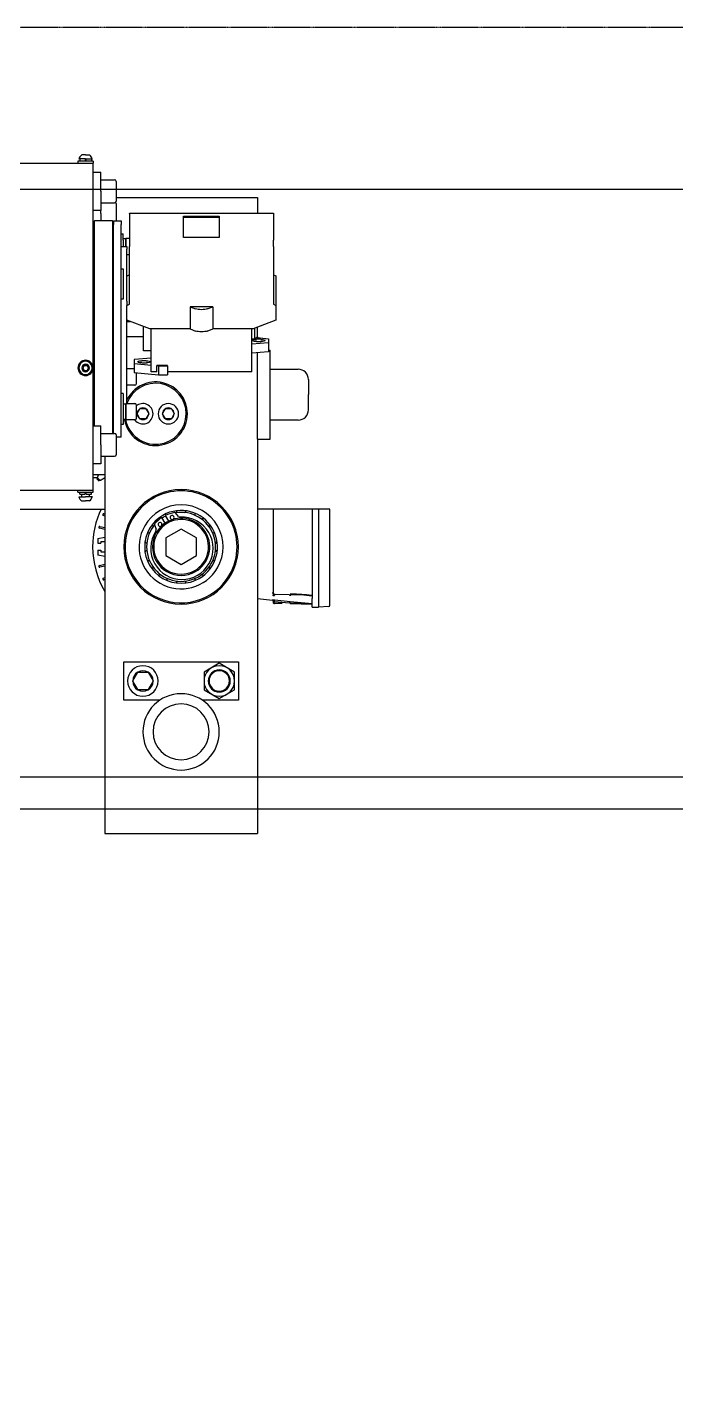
# Model space of a CAD drawing. Extents: x -599358 to 2865263, y -1062760 to 486533.
# Drawn here: x 1856959 to 1857759, y -667320 to -665630 of the extents above; entities that cross this region are included whole.
import ezdxf

# ---------------------------------------------------------------- set-up
doc = ezdxf.new("R2010")
doc.units = 0
doc.linetypes.add('DASH', pattern=[0.35, 0.25, -0.1])
for name, color, linetype in [('A-LIN-V', 9, 'Continuous'), ('EWHS5T6M-1', 7, 'Continuous'), ('EWHS5T6M-3', 7, 'Continuous'), ('FHSGH10105-主梁-04', 7, 'Continuous'), ('FHSGH10105-主梁-06', 7, 'Continuous')]:
    doc.layers.add(name, color=color, linetype=linetype)

# ---------------------------------------------------------------- blocks, each defined once
blk = doc.blocks.new('G$C20E3758E-M')
at = {"color": 3}
blk.add_line((-541, 2978.1), (-597.9, 2978.1), dxfattribs=at)
at = {"color": 6, "linetype": 'DASH'}
blk.add_lwpolyline([(1105.4, 3356.7), (-4405, 3356.7), (-4405, 1700.8)], dxfattribs=at)
at = {"layer": 'EWHS5T6M-1', "color": 3, "linetype": 'Continuous'}
for p, q in [((-717.9, 2972.6), (-719, 2973.1)), ((-718.5, 2974.4), (-717.9, 2974.2)), ((-717.9, 2978.1), (-717.9, 2723.2)), ((-597.9, 2978.1), (-597.9, 2723.2)), ((-585.5, 2978.1), (-585.5, 2912.1)), ((-555, 2978.1), (-555, 2908)), ((-550, 2978.1), (-550, 2908)), ((-541, 2908), (-541, 2978.1)), ((-541, 2908), (-541, 2978.1)), ((-717.9, 2962.1), (-722.1, 2963.2)), ((-721.8, 2964.6), (-717.9, 2963.8)), ((-657.9, 2962.4), (-669.9, 2955.5)), ((-645.9, 2955.5), (-657.9, 2962.4)), ((-723.4, 2955.1), (-717.9, 2956)), ((-723.4, 2955.1), (-723.4, 2951.3)), ((-723.4, 2951.3), (-720.9, 2951.3)), ((-720.9, 2952.6), (-717.9, 2952.6)), ((-720.9, 2952.6), (-720.9, 2951.3)), ((-669.9, 2955.5), (-669.9, 2941.6)), ((-645.9, 2941.6), (-645.9, 2955.5)), ((-723.4, 2945.8), (-723.4, 2942)), ((-723.4, 2945.8), (-720.9, 2945.8)), ((-717.9, 2941), (-723.4, 2942)), ((-720.9, 2945.8), (-720.9, 2944.5)), ((-720.9, 2944.5), (-717.9, 2944.5)), ((-669.9, 2941.6), (-657.9, 2934.7)), ((-657.9, 2934.7), (-645.9, 2941.6)), ((-722.1, 2933.8), (-717.9, 2935)), ((-717.9, 2933.3), (-721.8, 2932.5)), ((-719, 2924), (-717.9, 2924.5)), ((-717.9, 2922.9), (-718.5, 2922.7)), ((-717.9, 2913.5), (-717.9, 2723.2)), ((-597.9, 2907.8), (-586, 2906.6)), ((-597.9, 2907.8), (-586, 2906.6)), ((-586, 2906.6), (-586.4, 2906.7)), ((-586.4, 2906.7), (-586.4, 2906.7)), ((-586, 2906.6), (-586.4, 2906.7)), ((-586.4, 2906.7), (-586.4, 2906.7)), ((-585.5, 2912.1), (-585, 2912.1)), ((-585.5, 2905.7), (-585.5, 2904.6)), ((-584.5, 2904.1), (-585, 2904.1)), ((-585, 2904.1), (-585, 2904.1)), ((-585, 2904.1), (-584.5, 2904.1)), ((-573.1, 2910.9), (-584.5, 2911.1)), ((-584.5, 2905.5), (-573.1, 2904.4)), ((-578.5, 2904), (-584.5, 2904.1)), ((-572.3, 2905.3), (-584.4, 2906.5)), ((-572.3, 2905.3), (-584.4, 2906.5)), ((-578.6, 2904), (-580.5, 2904)), ((-578.4, 2904), (-580.5, 2904)), ((-573.1, 2910.9), (-572.3, 2910.8)), ((-572.3, 2904.3), (-573.1, 2904.4)), ((-555, 2903.6), (-572.3, 2905.3)), ((-572.3, 2905.3), (-555, 2903.6)), ((-555, 2903.6), (-572.3, 2905.3)), ((-572.3, 2905.3), (-555, 2903.6)), ((-572.3, 2904.3), (-555, 2903.6)), ((-572.3, 2903.9), (-555, 2903.5)), ((-555, 2903.5), (-562.8, 2903.7)), ((-555, 2901.1), (-555, 2908)), ((-555, 2901.1), (-555, 2903.6)), ((-550, 2908), (-550, 2901)), ((-541, 2902.5), (-541, 2908)), ((-541, 2902.5), (-541, 2908)), ((-555, 2901.1), (-555, 2901.1)), ((-555, 2901.1), (-550, 2901)), ((-555, 2901.1), (-550, 2901)), ((-555, 2901.1), (-555, 2901.1)), ((-555, 2901.1), (-550, 2901)), ((-555, 2901.1), (-550, 2901)), ((-541.9, 2901.5), (-550, 2901)), ((-541.9, 2901.5), (-550, 2901)), ((-541.9, 2901.5), (-550, 2901)), ((-541.9, 2901.5), (-550, 2901)), ((-550, 2901), (-550, 2901)), ((-550, 2901), (-550, 2901))]:
    blk.add_line(p, q, dxfattribs=at)
for centre, radius, start, end in [((-657.9, 2948.5), 69.5, 154.7877, 180), ((-657.9, 2948.5), 69.5, 154.7877, 180), ((-718.7, 2973.7), 0.7, 69, 246), ((-721.9, 2963.9), 0.7, 78, 255), ((-657.9, 2948.5), 69.5, 180, 210.3098), ((-657.9, 2948.5), 69.5, 180, 210.3098), ((-721.9, 2933.2), 0.7, 105, 282), ((-718.7, 2923.3), 0.7, 114, 291), ((-585.9, 1997), 915.1, 89.9717, 90.0283), ((-586.5, 2905.7), 1, 0.0067, 84.4934), ((-586.5, 2905.7), 1, 0, 84.5), ((-584.4, 2912.4), 2.26, 224.3744, 269.1688), ((-586.6, 2888.9), 17.7, 83.1236, 88.2406), ((-586.6, 2888.9), 17.7, 83.1236, 88.2406), ((-584.5, 2912.1), 1, 180, 216.594), ((-584.5, 2912.1), 1, 180, 269), ((-585, 2904.6), 0.499, 179.847, 269.153), ((-585, 2904.6), 0.499, 179.8571, 269.1429), ((-584.5, 2912.1), 1, 216.7224, 268.8717), ((-585.8, 2898.8), 6.84, 78.9856, 85.6242), ((-577.5, 2911.3), 7.04, 177.9665, 182.0335), ((-603.2, 2907.7), 18.8, 353.4425, 356.447), ((-577.4, 2904.3), 7.17, 178.0016, 181.9984), ((-570.4, 2806.2), 104.7, 81.5673, 91.0684), ((-584.9, 2905.8), 12.7, 353.3641, 357.7081), ((-542, 2902.5), 1, 273, 0), ((-542, 2902.5), 1, 273, 0), ((-542, 2902.5), 1, 273, 0), ((-542, 2902.5), 1, 273, 0), ((-627.9, 2843.1), 8, 0, 180), ((-627.9, 2843.1), 8, 180, 0), ((-657.9, 2803.1), 30, 90, 270), ((-657.9, 2803.1), 30, 270, 90), ((-657.9, 2803.1), 22, 90, 270), ((-657.9, 2803.1), 22, 270, 90)]:
    blk.add_arc(centre, radius, start, end, dxfattribs=at)
for points, degree, knots in [([(-585.3, 2905.6), (-585.3, 2905.8), (-585.4, 2906.1), (-585.6, 2906.5), (-585.8, 2906.6), (-586, 2906.6)], 3, [0, 0, 0, 0, 0.497, 0.497, 1, 1, 1, 1]), ([(-584.5, 2904.6), (-584.8, 2904.6), (-585, 2904.6), (-585.4, 2904.6), (-585.5, 2904.6), (-585.5, 2904.6)], 3, [0, 0, 0, 0, 0.5, 0.5, 1, 1, 1, 1]), ([(-584.4, 2910.2), (-584.4, 2910.4), (-584.4, 2910.7), (-584.5, 2911), (-584.5, 2911.1), (-584.5, 2911.1)], 3, [0, 0, 0, 0, 0.5, 0.5, 1, 1, 1, 1]), ([(-555, 2910), (-555.2, 2910.1), (-555.6, 2910.2), (-557, 2910.4), (-559.7, 2910.7), (-562.3, 2910.9), (-565.7, 2911.1), (-568.9, 2911.3), (-572.3, 2911.3)], 2, [0.1931582, 0.1931582, 0.1931582, 0.25, 0.25, 0.5, 0.5, 0.75, 0.75, 1, 1, 1]), ([(-572.3, 2910.8), (-572.3, 2910.8), (-572.3, 2910.7), (-572.3, 2910.4), (-572.2, 2910.1), (-572.3, 2909.9)], 3, [0, 0, 0, 0, 0.5, 0.5, 1, 1, 1, 1])]:
    blk.add_open_spline(points, degree=degree, knots=knots, dxfattribs=at)
at = {"layer": 'EWHS5T6M-3', "color": 3, "linetype": 'Continuous'}
for p, q in [((-1308.8, 3250.1), (-726.9, 3250.1)), ((-1308.8, 3250.1), (-726.9, 3250.1)), ((-726.9, 3251.7), (-738.9, 3251.7)), ((-738.9, 3251.7), (-738.9, 3250.1)), ((-732.9, 3253.3), (-738.1, 3253.3)), ((-737.5, 3253.3), (-737.5, 3251.7)), ((-732.9, 3256.6), (-735.9, 3256.6)), ((-733.1, 3253.3), (-733.5, 3251.7)), ((-732.9, 3256.6), (-729.9, 3256.6)), ((-732.9, 3253.3), (-727.6, 3253.3)), ((-732.7, 3251.7), (-732.3, 3253.3)), ((-730.6, 3256.6), (-730.6, 3256.6)), ((-728.2, 3253.3), (-728.2, 3251.7)), ((-726.9, 3251.7), (-726.9, 3250.1)), ((-726.9, 3223.6), (-726.9, 3250.1)), ((-726.9, 3242.9), (-726.9, 3250.1)), ((-726.9, 3242.9), (-720.9, 3242.9)), ((-726.9, 3242.9), (-720.9, 3242.9)), ((-720.9, 3227.9), (-720.9, 3242.9)), ((-720.9, 3236.9), (-720.9, 3242.9)), ((-720.9, 3236.9), (-710.1, 3236.9)), ((-720.9, 3236.9), (-710.1, 3236.9)), ((-720.9, 3227.9), (-720.9, 3212.9)), ((-708.9, 3235.7), (-708.9, 3220.1)), ((-708.9, 3235.7), (-708.9, 3223.1)), ((-726.9, 3019.6), (-726.9, 3223.6)), ((-720.9, 3218.9), (-710.1, 3218.9)), ((-708.9, 3223.1), (-605.9, 3223.1)), ((-708.9, 3223.1), (-605.9, 3223.1)), ((-708.9, 3218.3), (-708.9, 3204.6)), ((-605.9, 3223.1), (-597.9, 3223.1)), ((-605.9, 3223.1), (-597.9, 3223.1)), ((-597.9, 3223.1), (-597.9, 3210.8)), ((-597.9, 3223.1), (-597.9, 3210.8)), ((-720.9, 3212.9), (-726.9, 3212.9)), ((-726.9, 3203.6), (-725.9, 3204.6)), ((-725.9, 3043.7), (-725.9, 3204.6)), ((-711.9, 3204.6), (-725.9, 3204.6)), ((-720.9, 3210.5), (-720.9, 3212.9)), ((-720.9, 3210.5), (-720.9, 3204.6)), ((-711.9, 3204.6), (-711.9, 3037.7)), ((-710.9, 3203.6), (-711.9, 3204.6)), ((-710.9, 3204.6), (-710.9, 3201.7)), ((-710.9, 3204.6), (-704.9, 3204.6)), ((-704.9, 3204.6), (-704.9, 3201.7)), ((-698.4, 3210.6), (-698.4, 3210.8)), ((-698.4, 3210.8), (-585.4, 3210.8)), ((-698.4, 3210.6), (-698.4, 3189.4)), ((-655.9, 3208.4), (-627.9, 3208.4)), ((-655.9, 3191.6), (-655.9, 3208.4)), ((-655.9, 3207.5), (-627.9, 3207.5)), ((-627.9, 3208.4), (-627.9, 3191.6)), ((-597.9, 3210.8), (-585.4, 3210.8)), ((-585.4, 3210.8), (-585.4, 3210.6)), ((-585.4, 3210.8), (-585.4, 3210.6)), ((-585.4, 3210.6), (-585.4, 3189.4)), ((-585.4, 3210.6), (-585.4, 3189.4)), ((-710.9, 3037.7), (-710.9, 3201.7)), ((-704.9, 3162.1), (-704.9, 3201.7)), ((-704.9, 3194.6), (-703.4, 3194.6)), ((-703.4, 3189.6), (-703.4, 3194.6)), ((-704.9, 3184.6), (-700.4, 3184.6)), ((-703.4, 3190.7), (-701.3, 3190.7)), ((-703.4, 3189.6), (-703.4, 3184.6)), ((-701.3, 3190.8), (-701.3, 3191.1)), ((-701.3, 3191.1), (-698.4, 3191.1)), ((-701.3, 3190.8), (-701.3, 3184.6)), ((-701.3, 3184.6), (-701.3, 3190.5)), ((-700.4, 3184.6), (-700.4, 3182.4)), ((-698.4, 3189.4), (-698.4, 3184.5)), ((-698.4, 3139.1), (-698.4, 3184.5)), ((-627.9, 3191.6), (-655.9, 3191.6)), ((-585.4, 3184.5), (-585.4, 3189.4)), ((-585.4, 3184.5), (-585.4, 3189.4)), ((-585.4, 3184.5), (-585.4, 3139.1)), ((-585.4, 3184.5), (-585.4, 3162.4)), ((-700.4, 3141.5), (-700.4, 3182.4)), ((-698.4, 3178.1), (-700.4, 3178.1)), ((-704.9, 3167.1), (-703.4, 3167.1)), ((-704.9, 3046), (-704.9, 3162.1)), ((-703.4, 3167.1), (-703.4, 3148.5)), ((-700.4, 3161.4), (-698.4, 3162.4)), ((-585.4, 3162.4), (-583.4, 3161.4)), ((-585.4, 3162.4), (-583.4, 3161.4)), ((-583.4, 3161.4), (-583.4, 3138.1)), ((-583.4, 3161.4), (-583.4, 3138.1)), ((-703.4, 3143.1), (-704.9, 3143.1)), ((-703.4, 3148.5), (-703.4, 3143.1)), ((-700.4, 3141.5), (-700.4, 3138.1)), ((-700.4, 3138.1), (-698.4, 3139.1)), ((-700.4, 3126.6), (-700.4, 3138.1)), ((-650.9, 3137.2), (-646.5, 3135.5)), ((-632.9, 3137.2), (-650.9, 3137.2)), ((-650.9, 3137.2), (-650.9, 3119.8)), ((-637.3, 3135.5), (-632.9, 3137.2)), ((-632.9, 3137.2), (-632.9, 3119.8)), ((-585.4, 3139.1), (-583.4, 3138.1)), ((-583.4, 3138.1), (-583.4, 3126.6)), ((-583.4, 3138.1), (-583.4, 3126.6)), ((-700.4, 3061.3), (-700.4, 3126.6)), ((-682.4, 3119.8), (-700.4, 3126.6)), ((-700.4, 3125.6), (-697.9, 3125.6)), ((-687.4, 3102.6), (-687.4, 3121.5)), ((-650.9, 3119.8), (-682.4, 3119.8)), ((-681.4, 3086.1), (-681.4, 3119.8)), ((-650.9, 3119.8), (-646.5, 3118.1)), ((-637.3, 3118.1), (-632.9, 3119.8)), ((-601.4, 3119.8), (-632.9, 3119.8)), ((-602.4, 3086.1), (-602.4, 3119.8)), ((-583.4, 3126.6), (-601.4, 3119.8)), ((-599.9, 3111.6), (-599.9, 3120.4)), ((-583.4, 3126.6), (-597.9, 3121.1)), ((-597.9, 3113.6), (-597.9, 3121.1)), ((-597.9, 3113.6), (-597.9, 3121.1)), ((-687.4, 3113.6), (-700.4, 3113.6)), ((-599.9, 3111.6), (-602.4, 3111.6)), ((-589.2, 3108.9), (-602.4, 3107.9)), ((-597.9, 3113.6), (-599.9, 3111.6)), ((-595.2, 3111.6), (-598.7, 3111.6)), ((-598.6, 3112.9), (-589.2, 3112)), ((-598.6, 3109.9), (-595.1, 3109.9)), ((-597.9, 3113.6), (-597.9, 3112.9)), ((-597.9, 3113.6), (-597.9, 3112.9)), ((-597.9, 3112.9), (-589.2, 3112)), ((-589.2, 3112), (-589.2, 3108.9)), ((-589.2, 3112), (-589.2, 3108.9)), ((-589.2, 3108.9), (-589.2, 3101.7)), ((-589.2, 3108.9), (-589.2, 3103.1)), ((-681.4, 3102.6), (-687.4, 3102.6)), ((-589.2, 3101.7), (-602.4, 3100.7)), ((-597.9, 3033.1), (-597.9, 3101)), ((-589.2, 3103.1), (-587.9, 3103.1)), ((-589.2, 3103.1), (-587.9, 3103.1)), ((-587.9, 3033.1), (-587.9, 3103.1)), ((-587.9, 3088.1), (-587.9, 3103.1)), ((-734, 3091.1), (-735.2, 3089.1)), ((-735.2, 3089.1), (-734, 3087.1)), ((-734, 3091.1), (-731.7, 3091.1)), ((-734, 3087.1), (-731.7, 3087.1)), ((-730.6, 3089.1), (-731.7, 3091.1)), ((-731.7, 3087.1), (-730.6, 3089.1)), ((-700.4, 3088.6), (-694.7, 3088.6)), ((-681.4, 3096.7), (-694.7, 3095.7)), ((-694.7, 3095.7), (-694.7, 3092.6)), ((-694.7, 3092.6), (-694.7, 3085.4)), ((-694.7, 3092.6), (-681.4, 3091.4)), ((-685.2, 3094.8), (-688.7, 3094.8)), ((-688.6, 3093.1), (-685.1, 3093.1)), ((-677, 3086.1), (-681.4, 3086.1)), ((-677, 3086.1), (-677, 3090.9)), ((-677, 3090.9), (-675.7, 3090.8)), ((-668.7, 3090.9), (-677, 3090.9)), ((-675.7, 3090.8), (-675.7, 3083.6)), ((-675.7, 3090.8), (-668.7, 3090.8)), ((-668.7, 3090.8), (-668.7, 3090.9)), ((-668.7, 3090.8), (-668.7, 3083.6)), ((-602.4, 3086.1), (-668.7, 3086.1)), ((-587.9, 3088.1), (-565.9, 3088.1)), ((-587.9, 3088.1), (-565.9, 3088.1)), ((-694.1, 3075.6), (-700.4, 3075.6)), ((-694.7, 3085.4), (-675.7, 3083.6)), ((-693.3, 3085.3), (-693.3, 3076.4)), ((-675.7, 3083.6), (-668.7, 3083.6)), ((-557.9, 3080.1), (-557.9, 3068.1)), ((-557.9, 3080.1), (-557.9, 3068.1)), ((-703.4, 3069), (-704.9, 3069)), ((-703.4, 3069), (-703.4, 3059.7)), ((-557.9, 3056.1), (-557.9, 3068.1)), ((-557.9, 3056.1), (-557.9, 3068.1)), ((-703.4, 3060.8), (-701.3, 3060.8)), ((-703.4, 3059.7), (-703.4, 3044.7)), ((-701.3, 3060.9), (-701.3, 3061.2)), ((-701.3, 3061.2), (-694.1, 3061.2)), ((-701.3, 3060.9), (-701.3, 3048.2)), ((-701.3, 3048.5), (-701.3, 3060.6)), ((-693.3, 3060.2), (-693.3, 3060.4)), ((-693.3, 3060.2), (-693.3, 3049)), ((-692.5, 3053.2), (-690.2, 3057)), ((-690.1, 3057.1), (-690.2, 3057.1)), ((-690.2, 3057.1), (-690.2, 3057)), ((-690.1, 3057.1), (-685.7, 3057.1)), ((-685.6, 3057.1), (-685.7, 3057.1)), ((-685.5, 3057), (-685.6, 3057.1)), ((-685.5, 3057), (-683.3, 3053.2)), ((-672.5, 3053.2), (-670.2, 3057)), ((-670.1, 3057.1), (-670.2, 3057.1)), ((-670.2, 3057.1), (-670.2, 3057)), ((-670.1, 3057.1), (-665.7, 3057.1)), ((-665.6, 3057.1), (-665.7, 3057.1)), ((-665.5, 3057), (-665.6, 3057.1)), ((-665.5, 3057), (-663.3, 3053.2)), ((-726.9, 3043.7), (-720.9, 3043.7)), ((-720.9, 3028.7), (-720.9, 3043.7)), ((-704.9, 3034.6), (-704.9, 3046)), ((-703.4, 3044.7), (-704.9, 3044.7)), ((-701.3, 3048.5), (-703.4, 3048.5)), ((-694.1, 3048.2), (-701.3, 3048.2)), ((-692.5, 3053.2), (-692.5, 3053.1)), ((-692.5, 3053.1), (-692.5, 3053)), ((-690.2, 3049.2), (-692.5, 3053)), ((-690.2, 3049.2), (-690.2, 3049.1)), ((-690.2, 3049.1), (-690.1, 3049.1)), ((-685.7, 3049.1), (-685.6, 3049.1)), ((-685.6, 3049.1), (-685.5, 3049.2)), ((-683.3, 3053), (-685.5, 3049.2)), ((-683.3, 3053.1), (-683.3, 3053.2)), ((-683.3, 3053), (-683.3, 3053.1)), ((-672.5, 3053.2), (-672.5, 3053.1)), ((-672.5, 3053.1), (-672.5, 3053)), ((-670.2, 3049.2), (-672.5, 3053)), ((-670.2, 3049.2), (-670.2, 3049.1)), ((-670.2, 3049.1), (-670.1, 3049.1)), ((-665.7, 3049.1), (-665.6, 3049.1)), ((-665.6, 3049.1), (-665.5, 3049.2)), ((-663.3, 3053), (-665.5, 3049.2)), ((-663.3, 3053.1), (-663.3, 3053.2)), ((-663.3, 3053), (-663.3, 3053.1)), ((-565.9, 3048.1), (-587.9, 3048.1)), ((-587.9, 3033.1), (-587.9, 3048.1)), ((-565.9, 3048.1), (-587.9, 3048.1)), ((-720.9, 3037.7), (-710.1, 3037.7)), ((-708.9, 3036.5), (-708.9, 3020.9)), ((-704.9, 3034.6), (-708.9, 3034.6)), ((-597.9, 3033.1), (-597.9, 2723.2)), ((-597.9, 3033.1), (-587.9, 3033.1)), ((-597.9, 3033.1), (-597.9, 2978.1)), ((-597.9, 3033.1), (-587.9, 3033.1)), ((-720.9, 3028.7), (-720.9, 3013.7)), ((-726.9, 2993.1), (-726.9, 3019.6)), ((-720.9, 3013.7), (-726.9, 3013.7)), ((-720.9, 3019.7), (-710.1, 3019.7)), ((-717.9, 3019.7), (-717.9, 3005.1)), ((-717.9, 3005.1), (-726.9, 3005.1)), ((-723.9, 3001.7), (-723.6, 3002.8)), ((-721.2, 3000.7), (-722.2, 3000.3)), ((-717.9, 3005.1), (-717.9, 2723.2)), ((-1308.8, 2993.1), (-726.9, 2993.1)), ((-738.9, 2991.5), (-738.9, 2993.1)), ((-738.9, 2991.5), (-726.9, 2991.5)), ((-737.5, 2989.9), (-737.5, 2991.5)), ((-737.5, 2989.9), (-733.5, 2989.9)), ((-735.9, 2988.2), (-735.9, 2989.9)), ((-733.1, 2991.5), (-733.5, 2989.9)), ((-732.7, 2989.9), (-732.3, 2991.5)), ((-732.7, 2989.9), (-728.2, 2989.9)), ((-729.9, 2988.2), (-729.9, 2989.9)), ((-728.2, 2989.9), (-728.2, 2991.5)), ((-726.9, 2991.5), (-726.9, 2993.1)), ((-738.1, 2987.9), (-732.9, 2987.9)), ((-735.9, 2984.6), (-732.9, 2984.6)), ((-727.6, 2987.9), (-732.9, 2987.9)), ((-729.9, 2984.6), (-732.9, 2984.6)), ((-730.6, 2984.6), (-730.6, 2984.6)), ((-670.4, 2967.2), (-672.9, 2971.6)), ((-670.3, 2973.1), (-667.8, 2968.7)), ((-660, 2972.4), (-662.4, 2975.3)), ((-678.8, 2965.8), (-677.6, 2962.3)), ((-717.9, 2913.5), (-717.9, 2723.2)), ((-597.9, 2907.8), (-597.9, 2723.2)), ((-702.9, 2858.1), (-612.9, 2858.1)), ((-702.9, 2828.1), (-702.9, 2858.1)), ((-695.9, 2843.3), (-692, 2850)), ((-691.9, 2850.1), (-692, 2850)), ((-691.8, 2850.1), (-691.9, 2850.1)), ((-691.8, 2850.1), (-684, 2850.1)), ((-683.8, 2850.1), (-684, 2850.1)), ((-683.8, 2850), (-683.8, 2850.1)), ((-683.8, 2850), (-679.9, 2843.3)), ((-627.9, 2857), (-639.9, 2850.1)), ((-639.9, 2850.1), (-639.9, 2836.2)), ((-615.9, 2850.1), (-627.9, 2857)), ((-612.9, 2858.1), (-612.9, 2828.1)), ((-695.9, 2843.3), (-696, 2843.1)), ((-696, 2843.1), (-695.9, 2843)), ((-692, 2836.3), (-695.9, 2843)), ((-679.9, 2843), (-683.8, 2836.3)), ((-679.8, 2843.1), (-679.9, 2843.3)), ((-679.9, 2843), (-679.8, 2843.1)), ((-674.5, 2828.1), (-702.9, 2828.1)), ((-692, 2836.3), (-691.9, 2836.1)), ((-691.9, 2836.1), (-691.8, 2836.1)), ((-684, 2836.1), (-683.8, 2836.1)), ((-683.8, 2836.1), (-683.8, 2836.3)), ((-612.9, 2828.1), (-641.3, 2828.1)), ((-639.9, 2836.2), (-627.9, 2829.3)), ((-627.9, 2829.3), (-615.9, 2836.2)), ((-717.9, 2723.2), (-709.9, 2723.2)), ((-717.9, 2723.2), (-597.9, 2723.2)), ((-709.9, 2723.2), (-605.9, 2723.2)), ((-605.9, 2723.2), (-597.9, 2723.2))]:
    blk.add_line(p, q, dxfattribs=at)
for centre, radius, start, end in [((-732.9, 3252.1), 5.38, 123.9117, 167.5145), ((-732.9, 3252.1), 5.38, 12.4855, 56.0883), ((-710.1, 3235.7), 1.2, 0, 90), ((-710.1, 3235.7), 1.2, 0, 90), ((-710.1, 3220.1), 1.2, 270, 0), ((-710.1, 3218.3), 1.2, 0, 49.7275), ((-732.9, 3089.1), 6, 0, 180), ((-732.9, 3089.1), 6, 180, 0), ((-732.9, 3089.1), 5.25, 0, 180), ((-732.9, 3089.1), 5.25, 180, 0), ((-732.9, 3089.1), 3, 0, 180), ((-732.9, 3089.1), 3, 180, 0), ((-732.9, 3089.1), 2.31, 120, 180), ((-732.9, 3089.1), 2.31, 180, 240), ((-732.9, 3089.1), 2.31, 60, 120), ((-732.9, 3089.1), 2.31, 240, 300), ((-732.9, 3089.1), 2.31, 0, 60), ((-732.9, 3089.1), 2.31, 300, 0), ((-565.9, 3080.1), 8, 0, 90), ((-565.9, 3080.1), 8, 0, 90), ((-677.9, 3053.1), 24, 0, 160.407), ((-677.9, 3053.1), 25, 0, 154.1581), ((-694.1, 3076.4), 0.8, 270, 0), ((-694.1, 3060.4), 0.8, 0, 90), ((-687.9, 3053.1), 8, 0, 132.4541), ((-687.9, 3053.1), 4.57, 120.9642, 179.0358), ((-687.9, 3053.1), 4.57, 60.9642, 119.0358), ((-687.9, 3053.1), 4.57, 0.9642, 59.0358), ((-667.9, 3053.1), 8, 0, 180), ((-667.9, 3053.1), 4.57, 120.9642, 179.0358), ((-667.9, 3053.1), 4.57, 60.9642, 119.0358), ((-667.9, 3053.1), 4.57, 0.9642, 59.0358), ((-565.9, 3056.1), 8, 270, 0), ((-565.9, 3056.1), 8, 270, 0), ((-677.9, 3053.1), 25, 190.8374, 0), ((-677.9, 3053.1), 24, 191.0547, 0), ((-687.9, 3053.1), 8, 218.2423, 0), ((-694.1, 3049), 0.8, 270, 0), ((-687.9, 3053.1), 4.57, 180.9642, 239.0358), ((-687.9, 3053.1), 4.57, 240.9642, 299.0358), ((-687.9, 1530.1), 1519, 89.9163, 90.0837), ((-687.9, 3053.1), 4.57, 300.9642, 359.0358), ((-667.9, 3053.1), 8, 180, 0), ((-667.9, 3053.1), 4.57, 180.9642, 239.0358), ((-667.9, 3053.1), 4.57, 240.9642, 299.0358), ((-667.9, 1530.1), 1519, 89.9163, 90.0837), ((-667.9, 3053.1), 4.57, 300.9642, 359.0358), ((-710.1, 3036.5), 1.2, 0, 90), ((-710.1, 3020.9), 1.2, 270, 0), ((-677.9, 3053.1), 69, 228.1863, 229.9955), ((-677.9, 3053.1), 68, 227.7942, 230.3876), ((-657.9, 2948.5), 45, 0, 180), ((-657.9, 2948.5), 44, 330, 150), ((-732.9, 2989.1), 5.38, 192.4855, 236.0883), ((-736.1, 2988.2), 0.25, 270, 0), ((-729.6, 2988.2), 0.25, 180, 270), ((-732.9, 2989.1), 5.38, 303.9117, 347.5145), ((-657.9, 2948.5), 33, 330, 150), ((-657.9, 2948.5), 44, 150, 330), ((-657.9, 2948.5), 28.6, 120, 300), ((-657.9, 2948.5), 22.5, 120, 300), ((-657.9, 2948.5), 27.5, 123.1268, 139.1932), ((-657.9, 2948.5), 27.1, 120, 123.173), ((-657.9, 2948.5), 28.6, 300, 120), ((-657.9, 2948.5), 27.1, 116.827, 120), ((-657.9, 2948.5), 27.5, 100.8068, 116.8732), ((-657.9, 2948.5), 22.5, 300, 120), ((-657.9, 2948.5), 21.5, 300, 120), ((-664.9, 2971.6), 1.5, 30, 210), ((-664.9, 2971.6), 1.5, 210, 30), ((-662.9, 2974.8), 0.7, 40, 100.8068), ((-657.9, 2948.5), 27.1, 300, 99.4568), ((-657.9, 2979.1), 4.5, 210.094, 233.3146), ((-658.8, 2973.4), 1.5, 220, 273.4354), ((-657.3, 2947.4), 24.5, 30, 93.4354), ((-657.9, 2979.1), 4.5, 306.6854, 329.906), ((-642.6, 2975), 4.5, 180, 203.3146), ((-642.6, 2975), 4.5, 276.6854, 299.906), ((-657.9, 2948.5), 33, 150, 330), ((-657.9, 2948.5), 27.1, 139.789, 300), ((-684.4, 2963.8), 4.5, 270.094, 293.3146), ((-657.3, 2947.4), 24.5, 146.5646, 210), ((-684.4, 2963.8), 4.5, 6.6854, 29.906), ((-657.9, 2948.5), 21.5, 120, 300), ((-678.2, 2966), 0.7, 139.1932, 200), ((-657.3, 2947.4), 24.5, 210, 30), ((-679, 2961.8), 1.5, 326.5646, 20), ((-674.4, 2966.1), 1.5, 30, 210), ((-674.4, 2966.1), 1.5, 210, 30), ((-631.4, 2963.8), 4.5, 150.094, 173.3146), ((-631.4, 2963.8), 4.5, 246.6854, 269.906), ((-657.9, 2948.5), 45, 180, 0), ((-688.5, 2948.5), 4.5, 36.6854, 59.906), ((-627.3, 2948.5), 4.5, 120.094, 143.3146), ((-688.5, 2948.5), 4.5, 300.094, 323.3146), ((-684.4, 2933.2), 4.5, 66.6854, 89.906), ((-631.4, 2933.2), 4.5, 90.094, 113.3146), ((-627.3, 2948.5), 4.5, 216.6854, 239.906), ((-684.4, 2933.2), 4.5, 330.094, 353.3146), ((-673.2, 2922.1), 4.5, 96.6854, 119.906), ((-642.6, 2922.1), 4.5, 60.094, 83.3146), ((-631.4, 2933.2), 4.5, 186.6854, 209.906), ((-673.2, 2922.1), 4.5, 0.094, 23.3146), ((-657.9, 2918), 4.5, 126.6854, 149.906), ((-657.9, 2918), 4.5, 30.094, 53.3146), ((-642.6, 2922.1), 4.5, 156.6854, 180), ((-687.9, 2843.1), 12, 0, 180), ((-687.9, 2843.1), 8, 121.045, 178.955), ((-687.9, 2843.1), 8, 61.045, 118.955), ((-687.9, 2843.1), 8, 1.045, 58.955), ((-627.9, 2843.1), 12, 90, 270), ((-627.9, 2843.1), 8.65, 90, 270), ((-627.9, 2843.1), 12, 270, 90), ((-627.9, 2843.1), 8.65, 270, 90), ((-2770.8, 2843.1), 2154.9, 359.8158, 0.1842), ((-687.9, 2843.1), 12, 180, 0), ((-687.9, 2843.1), 8, 181.045, 238.955), ((-687.9, 2843.1), 8, 301.045, 358.955), ((-687.9, 2843.1), 8, 241.045, 298.955), ((-687.9, -832.5), 3668.6, 89.9395, 90.0605)]:
    blk.add_arc(centre, radius, start, end, dxfattribs=at)
at = {"layer": 'EWHS5T6M-3', "color": 3, "linetype": 'Continuous', "extrusion": (0, 0, -1)}
for centre, major_axis, start_param, end_param in [((-641.9, 3136.3), (-5.5, 0), 3.735005, 5.689773), ((-641.9, 3118.9), (-5.5, 0), 3.735005, 5.689773), ((-598.7, 3110.7), (3.25, 0), 1.564978, 4.712389), ((-595.2, 3110.7), (3.25, 0), 4.712389, 6.283185), ((-595.2, 3110.7), (-3.25, 0), 3.141593, 4.70657), ((-688.7, 3093.9), (3.25, 0), 1.564978, 4.712389), ((-685.2, 3093.9), (3.25, 0), 4.712389, 6.283185), ((-685.2, 3093.9), (-3.25, 0), 3.141593, 4.70657)]:
    blk.add_ellipse(centre, major_axis=major_axis, ratio=0.258819, start_param=start_param, end_param=end_param, dxfattribs=at)
at = {"layer": 'EWHS5T6M-3', "color": 3, "linetype": 'Continuous'}
blk.add_open_spline([(-723.6, 3002.8), (-723.1, 3004), (-722.7, 3005.1)], degree=2, dxfattribs=at)
blk.add_open_spline([(-717.9, 3002.7), (-718, 3002.6), (-718.2, 3002.5), (-719.5, 3001.6), (-721.2, 3000.7)], degree=2, knots=[0.7287121, 0.7287121, 0.7287121, 0.75, 0.75, 1, 1, 1], dxfattribs=at)
at = {"layer": 'FHSGH10105-主梁-04', "color": 3, "linetype": 'Continuous'}
blk.add_line((-4325.3, 3229.5), (1105.4, 3229.5), dxfattribs=at)
at = {"layer": 'FHSGH10105-主梁-06', "color": 3, "linetype": 'Continuous'}
for p, q in [((-726.9, 3003.1), (-723.9, 3003.1)), ((-922.6, 2978.1), (-717.9, 2978.1)), ((-792.9, 2978.1), (-720.8, 2978.1)), ((-4195.6, 2767.7), (1105.4, 2767.7)), ((-4325.3, 2742.7), (1105.4, 2742.7))]:
    blk.add_line(p, q, dxfattribs=at)

msp = doc.modelspace()

# ---------------------------------------------------------------- block references
at = {"layer": 'A-LIN-V', "xscale": 1.571585729816195, "yscale": 1.571585729816195, "zscale": 1.571585729816195}
msp.add_blockref('G$C20E3758E-M', (1858183, -670905.3), dxfattribs=at)

doc.saveas('drawing.dxf')
